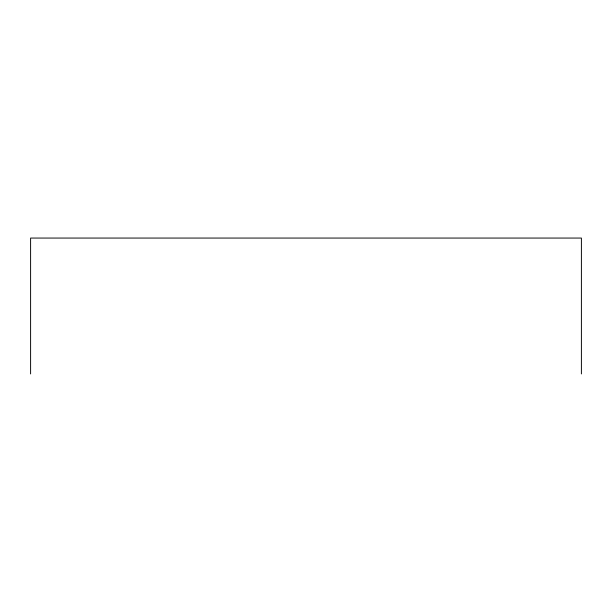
<?xml version="1.0" encoding="UTF-8"?>
<svg xmlns="http://www.w3.org/2000/svg" width="612" height="612" viewBox="0 0 612 612"><rect width="100%" height="100%" fill="white"/><g stroke="black" fill="none" stroke-linecap="round" stroke-linejoin="round"><path stroke-width="0.92" d="M581.4 373.94L581.4 238.06L30.6 238.06L30.6 373.94"/></g></svg>
